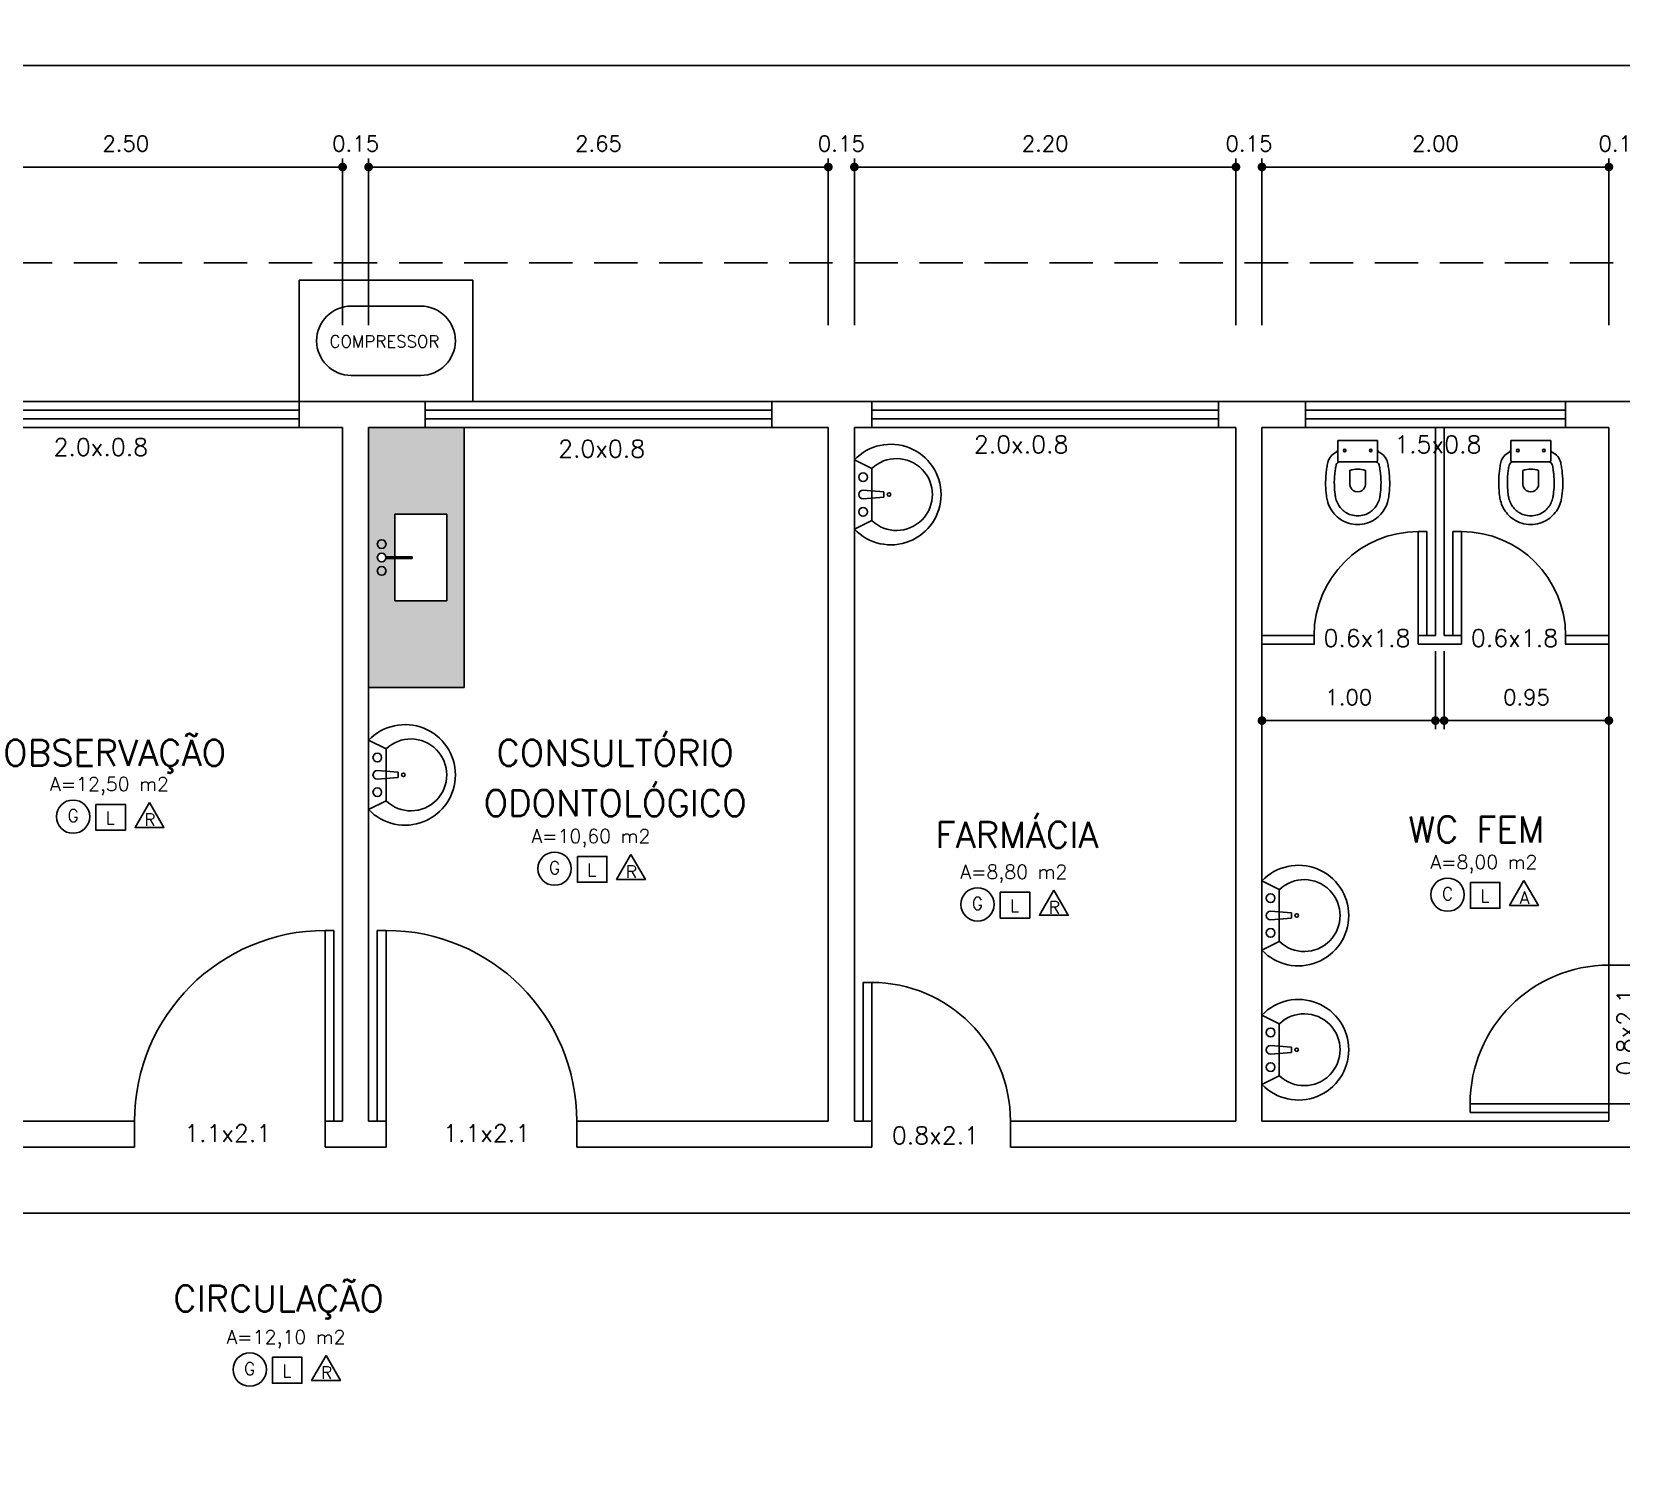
# Model space of a CAD drawing. Extents: x -410.3 to -320, y 119.3 to 190.5.
# Drawn here: x -371.75 to -362.58, y 145.07 to 153.33 of the extents above; entities that cross this region are included whole.
import ezdxf
from ezdxf.enums import TextEntityAlignment as Align

# ---------------------------------------------------------------- set-up
doc = ezdxf.new("R2010")
doc.units = 0
doc.header["$MEASUREMENT"] = 0
doc.linetypes.add('DASHED', pattern=[0.75, 0.5, -0.25])
doc.linetypes.add('HIDDEN', pattern=[0.375, 0.25, -0.125])
doc.layers.get('DEFPOINTS').update_dxf_attribs({"linetype": 'CONTINUOUS'})
for name, color, linetype in [('ACESSÓRIO', 2, 'CONTINUOUS'), ('ALVENARIA', 7, 'CONTINUOUS'), ('ALVENARIA1', 44, 'CONTINUOUS'), ('COBERTURA', 6, 'CONTINUOUS'), ('COTA', 1, 'CONTINUOUS'), ('JAPOR', 142, 'CONTINUOUS'), ('TEXTO2', 40, 'CONTINUOUS'), ('TEXTO3', 3, 'CONTINUOUS')]:
    doc.layers.add(name, color=color, linetype=linetype)
doc.styles.add('SIMPLEX', font='SIMPLEX.SHX')
doc.dimstyles.new('DIM50', dxfattribs={"dimtxt": 0.09, "dimasz": 0.05, "dimexe": 0.05, "dimexo": 0.09, "dimgap": 0.09, "dimtad": 1, "dimzin": 0, "dimdsep": 46, "dimtxsty": 'SIMPLEX', "dimblk": 'DOT', "dimcen": 0.09, "dimadec": 0, "dimazin": 0, "dimtfac": 1, "dimtix": 1, "dimtofl": 0, "dimtmove": 2, "dimatfit": 3, "dimldrblk": 'DOT', "dimfxl": 1, "dimtolj": 1, "dimtzin": 0, "dimarcsym": 0})

# ---------------------------------------------------------------- blocks, each defined once
blk = doc.blocks.new('BAN15M1C')
at = {"layer": 'ACESSÓRIO'}
for p, q in [((0.75, 0), (-0.75, 0)), ((-0.75, 0), (-0.75, -0.55)), ((0.75, -0.55), (0.75, 0)), ((-0.25, -0.45), (-0.25, -0.15)), ((0.25, -0.15), (-0.25, -0.15)), ((-0.005, -0.25), (-0.005, -0.0995)), ((0.005, -0.25), (0.005, -0.0995)), ((0.25, -0.45), (0.25, -0.15)), ((0.005, -0.25), (-0.005, -0.25)), ((-0.25, -0.45), (0.25, -0.45)), ((-0.75, -0.55), (0.75, -0.55))]:
    blk.add_line(p, q, dxfattribs=at)
for centre in [(-0.0771, -0.075), (0, -0.075), (0.0781, -0.075)]:
    blk.add_circle(centre, 0.025, dxfattribs=at)
blk = doc.blocks.new('DOT')
at = {"layer": 'ALVENARIA', "color": 0, "linetype": 'ByBlock'}
blk.add_line((-0.5, 0), (-1, 0), dxfattribs=at)
at = {"layer": 'ALVENARIA', "color": 0, "linetype": 'ByBlock', "const_width": 0.5}
blk.add_lwpolyline([(-0.25, 0, 1), (0.25, 0, 1)], format="xyb", close=True, dxfattribs=at)
blk = doc.blocks.new('*D212')
at = {"layer": 'COTA', "color": 0, "linetype": 'ByBlock', "lineweight": -2}
for p, q in [((-372.4539, 151.6421), (-372.4539, 152.6042)), ((-369.9539, 151.6421), (-369.9539, 152.6042)), ((-372.4039, 152.5542), (-370.0039, 152.5542))]:
    blk.add_line(p, q, dxfattribs=at)
at = {"layer": 'DEFPOINTS', "color": 0, "linetype": 'ByBlock'}
for p in [(-369.9539, 152.5542), (-372.4539, 151.5521), (-369.9539, 151.5521)]:
    blk.add_point(p, dxfattribs=at)
at = {"layer": 'COTA', "color": 0, "linetype": 'ByBlock', "lineweight": -2, "xscale": 0.05, "yscale": 0.05, "zscale": 0.05, "rotation": 180}
blk.add_blockref('DOT', (-372.4539, 152.5542), dxfattribs=at)
at = {"layer": 'COTA', "color": 0, "linetype": 'ByBlock', "lineweight": -2, "xscale": 0.05, "yscale": 0.05, "zscale": 0.05}
blk.add_blockref('DOT', (-369.9539, 152.5542), dxfattribs=at)
at = {"layer": 'COTA', "color": 0, "linetype": 'ByBlock', "insert": (-371.2039, 152.6892), "char_height": 0.09, "attachment_point": 5, "style": 'SIMPLEX'}
blk.add_mtext('\\A1;2.50', dxfattribs=at)
blk = doc.blocks.new('*D213')
at = {"layer": 'COTA', "color": 0, "linetype": 'ByBlock', "lineweight": -2}
for p, q in [((-369.9539, 151.6421), (-369.9539, 152.6042)), ((-369.8039, 151.6421), (-369.8039, 152.6042)), ((-370.0039, 152.5542), (-370.0539, 152.5542)), ((-369.7539, 152.5542), (-369.7039, 152.5542))]:
    blk.add_line(p, q, dxfattribs=at)
at = {"layer": 'DEFPOINTS', "color": 0, "linetype": 'ByBlock'}
for p in [(-369.8039, 152.5542), (-369.9539, 151.5521), (-369.8039, 151.5521)]:
    blk.add_point(p, dxfattribs=at)
at = {"layer": 'COTA', "color": 0, "linetype": 'ByBlock', "lineweight": -2, "xscale": 0.05, "yscale": 0.05, "zscale": 0.05}
blk.add_blockref('DOT', (-369.9539, 152.5542), dxfattribs=at)
at = {"layer": 'COTA', "color": 0, "linetype": 'ByBlock', "lineweight": -2, "xscale": 0.05, "yscale": 0.05, "zscale": 0.05, "rotation": 180}
blk.add_blockref('DOT', (-369.8039, 152.5542), dxfattribs=at)
at = {"layer": 'COTA', "color": 0, "linetype": 'ByBlock', "insert": (-369.8789, 152.6892), "char_height": 0.09, "attachment_point": 5, "style": 'SIMPLEX'}
blk.add_mtext('\\A1;0.15', dxfattribs=at)
blk = doc.blocks.new('*D214')
at = {"layer": 'COTA', "color": 0, "linetype": 'ByBlock', "lineweight": -2}
for p, q in [((-369.8039, 151.6421), (-369.8039, 152.6042)), ((-367.1539, 151.6421), (-367.1539, 152.6042)), ((-369.7539, 152.5542), (-367.2039, 152.5542))]:
    blk.add_line(p, q, dxfattribs=at)
at = {"layer": 'DEFPOINTS', "color": 0, "linetype": 'ByBlock'}
for p in [(-367.1539, 152.5542), (-369.8039, 151.5521), (-367.1539, 151.5521)]:
    blk.add_point(p, dxfattribs=at)
at = {"layer": 'COTA', "color": 0, "linetype": 'ByBlock', "lineweight": -2, "xscale": 0.05, "yscale": 0.05, "zscale": 0.05, "rotation": 180}
blk.add_blockref('DOT', (-369.8039, 152.5542), dxfattribs=at)
at = {"layer": 'COTA', "color": 0, "linetype": 'ByBlock', "lineweight": -2, "xscale": 0.05, "yscale": 0.05, "zscale": 0.05}
blk.add_blockref('DOT', (-367.1539, 152.5542), dxfattribs=at)
at = {"layer": 'COTA', "color": 0, "linetype": 'ByBlock', "insert": (-368.4789, 152.6892), "char_height": 0.09, "attachment_point": 5, "style": 'SIMPLEX'}
blk.add_mtext('\\A1;2.65', dxfattribs=at)
blk = doc.blocks.new('*D215')
at = {"layer": 'COTA', "color": 0, "linetype": 'ByBlock', "lineweight": -2}
for p, q in [((-367.1539, 151.6421), (-367.1539, 152.6042)), ((-367.0039, 151.6421), (-367.0039, 152.6042)), ((-367.2039, 152.5542), (-367.2539, 152.5542)), ((-366.9539, 152.5542), (-366.9039, 152.5542))]:
    blk.add_line(p, q, dxfattribs=at)
at = {"layer": 'DEFPOINTS', "color": 0, "linetype": 'ByBlock'}
for p in [(-367.0039, 152.5542), (-367.1539, 151.5521), (-367.0039, 151.5521)]:
    blk.add_point(p, dxfattribs=at)
at = {"layer": 'COTA', "color": 0, "linetype": 'ByBlock', "lineweight": -2, "xscale": 0.05, "yscale": 0.05, "zscale": 0.05}
blk.add_blockref('DOT', (-367.1539, 152.5542), dxfattribs=at)
at = {"layer": 'COTA', "color": 0, "linetype": 'ByBlock', "lineweight": -2, "xscale": 0.05, "yscale": 0.05, "zscale": 0.05, "rotation": 180}
blk.add_blockref('DOT', (-367.0039, 152.5542), dxfattribs=at)
at = {"layer": 'COTA', "color": 0, "linetype": 'ByBlock', "insert": (-367.0789, 152.6892), "char_height": 0.09, "attachment_point": 5, "style": 'SIMPLEX'}
blk.add_mtext('\\A1;0.15', dxfattribs=at)
blk = doc.blocks.new('*D216')
at = {"layer": 'COTA', "color": 0, "linetype": 'ByBlock', "lineweight": -2}
for p, q in [((-367.0039, 151.6421), (-367.0039, 152.6042)), ((-364.8039, 151.6421), (-364.8039, 152.6042)), ((-366.9539, 152.5542), (-364.8539, 152.5542))]:
    blk.add_line(p, q, dxfattribs=at)
at = {"layer": 'DEFPOINTS', "color": 0, "linetype": 'ByBlock'}
for p in [(-364.8039, 152.5542), (-367.0039, 151.5521), (-364.8039, 151.5521)]:
    blk.add_point(p, dxfattribs=at)
at = {"layer": 'COTA', "color": 0, "linetype": 'ByBlock', "lineweight": -2, "xscale": 0.05, "yscale": 0.05, "zscale": 0.05, "rotation": 180}
blk.add_blockref('DOT', (-367.0039, 152.5542), dxfattribs=at)
at = {"layer": 'COTA', "color": 0, "linetype": 'ByBlock', "lineweight": -2, "xscale": 0.05, "yscale": 0.05, "zscale": 0.05}
blk.add_blockref('DOT', (-364.8039, 152.5542), dxfattribs=at)
at = {"layer": 'COTA', "color": 0, "linetype": 'ByBlock', "insert": (-365.9039, 152.6892), "char_height": 0.09, "attachment_point": 5, "style": 'SIMPLEX'}
blk.add_mtext('\\A1;2.20', dxfattribs=at)
blk = doc.blocks.new('*D217')
at = {"layer": 'COTA', "color": 0, "linetype": 'ByBlock', "lineweight": -2}
for p, q in [((-364.8039, 151.6421), (-364.8039, 152.6042)), ((-364.6539, 151.6421), (-364.6539, 152.6042)), ((-364.8539, 152.5542), (-364.9039, 152.5542)), ((-364.6039, 152.5542), (-364.5539, 152.5542))]:
    blk.add_line(p, q, dxfattribs=at)
at = {"layer": 'DEFPOINTS', "color": 0, "linetype": 'ByBlock'}
for p in [(-364.6539, 152.5542), (-364.8039, 151.5521), (-364.6539, 151.5521)]:
    blk.add_point(p, dxfattribs=at)
at = {"layer": 'COTA', "color": 0, "linetype": 'ByBlock', "lineweight": -2, "xscale": 0.05, "yscale": 0.05, "zscale": 0.05}
blk.add_blockref('DOT', (-364.8039, 152.5542), dxfattribs=at)
at = {"layer": 'COTA', "color": 0, "linetype": 'ByBlock', "lineweight": -2, "xscale": 0.05, "yscale": 0.05, "zscale": 0.05, "rotation": 180}
blk.add_blockref('DOT', (-364.6539, 152.5542), dxfattribs=at)
at = {"layer": 'COTA', "color": 0, "linetype": 'ByBlock', "insert": (-364.7289, 152.6892), "char_height": 0.09, "attachment_point": 5, "style": 'SIMPLEX'}
blk.add_mtext('\\A1;0.15', dxfattribs=at)
blk = doc.blocks.new('*D218')
at = {"layer": 'COTA', "color": 0, "linetype": 'ByBlock', "lineweight": -2}
for p, q in [((-364.6539, 151.6421), (-364.6539, 152.6042)), ((-362.6539, 151.6421), (-362.6539, 152.6042)), ((-364.6039, 152.5542), (-362.7039, 152.5542))]:
    blk.add_line(p, q, dxfattribs=at)
at = {"layer": 'DEFPOINTS', "color": 0, "linetype": 'ByBlock'}
for p in [(-362.6539, 152.5542), (-364.6539, 151.5521), (-362.6539, 151.5521)]:
    blk.add_point(p, dxfattribs=at)
at = {"layer": 'COTA', "color": 0, "linetype": 'ByBlock', "lineweight": -2, "xscale": 0.05, "yscale": 0.05, "zscale": 0.05, "rotation": 180}
blk.add_blockref('DOT', (-364.6539, 152.5542), dxfattribs=at)
at = {"layer": 'COTA', "color": 0, "linetype": 'ByBlock', "lineweight": -2, "xscale": 0.05, "yscale": 0.05, "zscale": 0.05}
blk.add_blockref('DOT', (-362.6539, 152.5542), dxfattribs=at)
at = {"layer": 'COTA', "color": 0, "linetype": 'ByBlock', "insert": (-363.6539, 152.6892), "char_height": 0.09, "attachment_point": 5, "style": 'SIMPLEX'}
blk.add_mtext('\\A1;2.00', dxfattribs=at)
blk = doc.blocks.new('*D219')
at = {"layer": 'COTA', "color": 0, "linetype": 'ByBlock', "lineweight": -2}
for p, q in [((-362.6539, 151.6421), (-362.6539, 152.6042)), ((-362.5039, 151.6421), (-362.5039, 152.6042)), ((-362.7039, 152.5542), (-362.7539, 152.5542)), ((-362.4539, 152.5542), (-362.4039, 152.5542))]:
    blk.add_line(p, q, dxfattribs=at)
at = {"layer": 'DEFPOINTS', "color": 0, "linetype": 'ByBlock'}
for p in [(-362.5039, 152.5542), (-362.6539, 151.5521), (-362.5039, 151.5521)]:
    blk.add_point(p, dxfattribs=at)
at = {"layer": 'COTA', "color": 0, "linetype": 'ByBlock', "lineweight": -2, "xscale": 0.05, "yscale": 0.05, "zscale": 0.05}
blk.add_blockref('DOT', (-362.6539, 152.5542), dxfattribs=at)
at = {"layer": 'COTA', "color": 0, "linetype": 'ByBlock', "lineweight": -2, "xscale": 0.05, "yscale": 0.05, "zscale": 0.05, "rotation": 180}
blk.add_blockref('DOT', (-362.5039, 152.5542), dxfattribs=at)
at = {"layer": 'COTA', "color": 0, "linetype": 'ByBlock', "insert": (-362.5789, 152.6892), "char_height": 0.09, "attachment_point": 5, "style": 'SIMPLEX'}
blk.add_mtext('\\A1;0.15', dxfattribs=at)
blk = doc.blocks.new('VASO4')
at = {"layer": 'ACESSÓRIO', "linetype": 'Continuous'}
blk.add_line((0.0078, 0.1289), (0.0078, -0.1011), dxfattribs=at)
at = {"layer": 'ACESSÓRIO'}
for points in [[(0.0078, -0.1011), (0.0623, -0.1011, -0.230445), (0.0758, -0.1101, 0.23338), (0.1358, -0.1586, 0.01224), (0.1658, -0.1641, 0.012146), (0.1958, -0.1681, 0.027041), (0.2658, -0.1706, 0.02486), (0.3258, -0.1661, 0.024258), (0.3558, -0.1606, 0.054364), (0.3958, -0.1451, 0.124881), (0.4623, -0.0861, 0.148509), (0.4923, 0.0139, 0.148509), (0.4623, 0.1139, 0.124881), (0.3958, 0.1729, 0.054364), (0.3558, 0.1884, 0.024258), (0.3258, 0.1939, 0.02486), (0.2658, 0.1984, 0.027041), (0.1958, 0.1959, 0.012146), (0.1658, 0.1919, 0.01224), (0.1358, 0.1864, 0.23338), (0.0758, 0.1379, -0.230445), (0.0623, 0.1289), (0.0078, 0.1289)], [(0.1313, 0.1165, -0.294455), (0.1458, 0.1369, -0.039934), (0.1736, 0.1425, -0.011944), (0.2008, 0.1461, -0.026776), (0.2647, 0.1484, -0.024689), (0.3194, 0.1443, -0.023307), (0.3436, 0.1399, -0.058725), (0.3757, 0.1269, -0.118027), (0.4208, 0.086, -0.148338), (0.4423, 0.0139, -0.148338), (0.4208, -0.0582, -0.118027), (0.3757, -0.0992, -0.058725), (0.3436, -0.1121, -0.023307), (0.3194, -0.1165, -0.024689), (0.2647, -0.1206, -0.026776), (0.2008, -0.1184, -0.011944), (0.1736, -0.1147, -0.039934), (0.1458, -0.1091, -0.294455), (0.1313, -0.0887)]]:
    blk.add_lwpolyline(points, format="xyb", dxfattribs=at)
for points in [[(0.1238, 0.1289), (0.0623, 0.1289)], [(0.1312, 0.1193), (0.1313, 0.1174), (0.1313, 0.0139), (0.1313, -0.0896), (0.1312, -0.0916)], [(0.1238, -0.1011), (0.0623, -0.1011)]]:
    blk.add_lwpolyline(points, dxfattribs=at)
blk.add_lwpolyline([(0.2958, 0.0399, 0.226513), (0.2608, 0.0594), (0.1818, 0.0594, 0.186813), (0.1818, -0.0316), (0.2608, -0.0316, 0.226513), (0.2958, -0.0121, 0.326923)], format="xyb", close=True, dxfattribs=at)
for centre in [(0.0658, 0.0889), (0.0658, -0.0611)]:
    blk.add_circle(centre, 0.0075, dxfattribs=at)
for centre, start, end in [((0.1229, 0.1205), 351.74634, 83.80897), ((0.1229, -0.0928), 276.19103, 8.25366)]:
    blk.add_arc(centre, 0.00842, start, end, dxfattribs=at)
blk = doc.blocks.new('LAVAT01')
at = {"layer": 'ACESSÓRIO'}
for p, q in [((-0.2, 0), (-0.15, 0.1)), ((-0.15, 0.1), (0.15, 0.1)), ((-0.025, 0.05), (-0.015, 0.17)), ((0.015, 0.17), (-0.015, 0.17)), ((0.025, 0.05), (0.015, 0.17)), ((0.2, 0), (0.15, 0.1)), ((-0.2, 0), (0.2, 0))]:
    blk.add_line(p, q, dxfattribs=at)
for centre, radius in [((0, 0.2), 0.01), ((-0.1, 0.05), 0.025), ((0.1, 0.05), 0.025)]:
    blk.add_circle(centre, radius, dxfattribs=at)
for centre, radius, start, end in [((0, 0.21), 0.29, 313.60282, 226.39718), ((0, 0.2429), 0.2071, 316.39718, 223.60282), ((0, 0.05), 0.025, 180, 0)]:
    blk.add_arc(centre, radius, start, end, dxfattribs=at)
blk = doc.blocks.new('*D293')
at = {"layer": 'COTA', "color": 0, "linetype": 'ByBlock', "lineweight": -2}
for p, q in [((-377.4539, 151.2921), (-377.4539, 153.1899)), ((-377.4039, 153.1399), (-344.7539, 153.1399)), ((-344.7039, 151.2921), (-344.7039, 153.1899))]:
    blk.add_line(p, q, dxfattribs=at)
at = {"layer": 'DEFPOINTS', "color": 0, "linetype": 'ByBlock'}
for p in [(-344.7039, 153.1399), (-377.4539, 151.2021), (-344.7039, 151.2021)]:
    blk.add_point(p, dxfattribs=at)
at = {"layer": 'COTA', "color": 0, "linetype": 'ByBlock', "lineweight": -2, "xscale": 0.05, "yscale": 0.05, "zscale": 0.05, "rotation": 180}
blk.add_blockref('DOT', (-377.4539, 153.1399), dxfattribs=at)
at = {"layer": 'COTA', "color": 0, "linetype": 'ByBlock', "lineweight": -2, "xscale": 0.05, "yscale": 0.05, "zscale": 0.05}
blk.add_blockref('DOT', (-344.7039, 153.1399), dxfattribs=at)
at = {"layer": 'COTA', "color": 0, "linetype": 'ByBlock', "insert": (-361.0789, 153.2749), "char_height": 0.09, "attachment_point": 5, "style": 'SIMPLEX'}
blk.add_mtext('\\A1;32.75', dxfattribs=at)
blk = doc.blocks.new('*D305')
at = {"layer": 'COTA', "color": 0, "linetype": 'ByBlock', "lineweight": -2}
for p, q in [((-363.6539, 149.7621), (-363.6539, 149.312)), ((-364.6539, 149.7121), (-364.6539, 149.312)), ((-364.6039, 149.362), (-363.7039, 149.362))]:
    blk.add_line(p, q, dxfattribs=at)
at = {"layer": 'DEFPOINTS', "color": 0, "linetype": 'ByBlock'}
for p in [(-363.6539, 149.8521), (-364.6539, 149.8021), (-363.6539, 149.362)]:
    blk.add_point(p, dxfattribs=at)
at = {"layer": 'COTA', "color": 0, "linetype": 'ByBlock', "lineweight": -2, "xscale": 0.05, "yscale": 0.05, "zscale": 0.05, "rotation": 180}
blk.add_blockref('DOT', (-364.6539, 149.362), dxfattribs=at)
at = {"layer": 'COTA', "color": 0, "linetype": 'ByBlock', "lineweight": -2, "xscale": 0.05, "yscale": 0.05, "zscale": 0.05}
blk.add_blockref('DOT', (-363.6539, 149.362), dxfattribs=at)
at = {"layer": 'COTA', "color": 0, "linetype": 'ByBlock', "insert": (-364.1539, 149.497), "char_height": 0.09, "attachment_point": 5, "style": 'SIMPLEX'}
blk.add_mtext('\\A1;1.00', dxfattribs=at)
blk = doc.blocks.new('*D306')
at = {"layer": 'COTA', "color": 0, "linetype": 'ByBlock', "lineweight": -2}
for p, q in [((-363.6039, 149.7621), (-363.6039, 149.312)), ((-362.6539, 149.7121), (-362.6539, 149.312)), ((-363.5539, 149.362), (-362.7039, 149.362))]:
    blk.add_line(p, q, dxfattribs=at)
at = {"layer": 'DEFPOINTS', "color": 0, "linetype": 'ByBlock'}
for p in [(-363.6039, 149.8521), (-362.6539, 149.8021), (-362.6539, 149.362)]:
    blk.add_point(p, dxfattribs=at)
at = {"layer": 'COTA', "color": 0, "linetype": 'ByBlock', "lineweight": -2, "xscale": 0.05, "yscale": 0.05, "zscale": 0.05, "rotation": 180}
blk.add_blockref('DOT', (-363.6039, 149.362), dxfattribs=at)
at = {"layer": 'COTA', "color": 0, "linetype": 'ByBlock', "lineweight": -2, "xscale": 0.05, "yscale": 0.05, "zscale": 0.05}
blk.add_blockref('DOT', (-362.6539, 149.362), dxfattribs=at)
at = {"layer": 'COTA', "color": 0, "linetype": 'ByBlock', "insert": (-363.1289, 149.497), "char_height": 0.09, "attachment_point": 5, "style": 'SIMPLEX'}
blk.add_mtext('\\A1;0.95', dxfattribs=at)
blk = doc.blocks.new('*D347')
at = {"layer": 'COTA', "color": 0, "linetype": 'ByBlock', "lineweight": -2}
for p, q in [((-375.8039, 146.8121), (-375.8039, 146.4712)), ((-347.3039, 146.8121), (-347.3039, 146.4712)), ((-375.7539, 146.5212), (-347.3539, 146.5212))]:
    blk.add_line(p, q, dxfattribs=at)
at = {"layer": 'DEFPOINTS', "color": 0, "linetype": 'ByBlock'}
for p in [(-375.8039, 146.9021), (-347.3039, 146.9021), (-347.3039, 146.5212)]:
    blk.add_point(p, dxfattribs=at)
at = {"layer": 'COTA', "color": 0, "linetype": 'ByBlock', "lineweight": -2, "xscale": 0.05, "yscale": 0.05, "zscale": 0.05, "rotation": 180}
blk.add_blockref('DOT', (-375.8039, 146.5212), dxfattribs=at)
at = {"layer": 'COTA', "color": 0, "linetype": 'ByBlock', "lineweight": -2, "xscale": 0.05, "yscale": 0.05, "zscale": 0.05}
blk.add_blockref('DOT', (-347.3039, 146.5212), dxfattribs=at)
at = {"layer": 'COTA', "color": 0, "linetype": 'ByBlock', "insert": (-361.5539, 146.6562), "char_height": 0.09, "attachment_point": 5, "style": 'SIMPLEX'}
blk.add_mtext('\\A1;28.50', dxfattribs=at)

msp = doc.modelspace()

# ---------------------------------------------------------------- hatches: boundary and pattern name
at = {"layer": 'ACESSÓRIO', "linetype": 'ByBlock'}
h = msp.add_hatch(dxfattribs=at)
h.set_pattern_fill('AR-SAND', color=256, scale=0.1, angle=135, style=0)
h.set_pattern_definition([(172.5, (0, 0), (-0.13179271, -0.14070132), [0, -0.152, 0, -0.17, 0, -0.1625]), (142.5, (0, 0), (-0.32469797, -0.07441375), [0, -0.082, 0, -0.137, 0, -0.0525]), (102.5, (0.08697, -0.08697), (-0.22060324, 0.21980293), [0, -0.05, 0, -0.18, 0, -0.235]), (92.5, (0.08697, -0.08697), (-0.27462629, 0.15050422), [0, -0.025, 0, -0.118, 0, -0.135])])
h.paths.add_polyline_path([(-369.8039, 149.5521), (-369.2539, 149.5521), (-369.2539, 151.0521), (-369.8039, 151.0521)])
h.paths.add_polyline_path([(-369.6539, 150.5521), (-369.3539, 150.5521), (-369.3539, 150.0521), (-369.6539, 150.0521), (-369.6539, 150.2971), (-369.7044, 150.2971, -9.898979), (-369.7044, 150.3071), (-369.6539, 150.3071)], flags=16)
h.paths.add_polyline_path([(-365.3539, 141.7521), (-365.3039, 141.7521), (-364.8039, 141.7521), (-364.8039, 143.4021), (-364.8039, 144.7521), (-365.3539, 144.7521)])
h.paths.add_polyline_path([(-364.9039, 143.7771), (-364.9039, 143.2771), (-365.2539, 143.2771), (-365.2539, 143.7771)], flags=16)
h.paths.add_polyline_path([(-364.9039, 143.2271), (-364.9039, 142.7271), (-365.2539, 142.7271), (-365.2539, 143.2271)], flags=16)

# ---------------------------------------------------------------- linework, layer by layer
for p, q in [((-370.2039, 151.2021), (-370.2039, 151.9021)), ((-370.2039, 151.9021), (-369.2039, 151.9021)), ((-369.2039, 151.9021), (-369.2039, 151.2021)), ((-369.9039, 151.7521), (-369.5039, 151.7521)), ((-369.9039, 151.3521), (-369.5039, 151.3521))]:
    msp.add_line(p, q, dxfattribs=at)
for centre, start, end in [((-369.9039, 151.5521), 90, 270), ((-369.5039, 151.5521), 270, 90)]:
    msp.add_arc(centre, 0.2, start, end, dxfattribs=at)
at = {"layer": 'ALVENARIA', "linetype": 'ByBlock'}
for p, q in [((-370.2039, 151.0521), (-370.2039, 151.2021)), ((-367.0039, 147.0521), (-366.9039, 147.0521)), ((-366.9039, 146.9021), (-366.9039, 147.0521)), ((-370.0539, 146.9021), (-369.7039, 146.9021))]:
    msp.add_line(p, q, dxfattribs=at)
at = {"layer": 'ALVENARIA'}
for p, q in [((-370.2039, 151.2021), (-369.4789, 151.2021)), ((-369.4789, 151.0521), (-369.4789, 151.2021)), ((-367.4789, 151.0521), (-367.4789, 151.2021)), ((-367.4789, 151.2021), (-366.9039, 151.2021)), ((-366.9039, 151.0521), (-366.9039, 151.2021)), ((-364.9039, 151.0521), (-364.9039, 151.2021)), ((-364.9039, 151.2021), (-364.4039, 151.2021)), ((-364.4039, 151.0521), (-364.4039, 151.2021)), ((-362.9039, 151.0521), (-362.9039, 151.2021)), ((-362.9039, 151.2021), (-362.4039, 151.2021)), ((-370.2039, 151.0521), (-369.9539, 151.0521)), ((-369.9539, 151.0521), (-369.9539, 147.0521)), ((-369.8039, 151.0521), (-369.8039, 147.0521)), ((-369.8039, 151.0521), (-369.4789, 151.0521)), ((-367.4789, 151.0521), (-367.1539, 151.0521)), ((-367.1539, 151.0521), (-367.1539, 147.0521)), ((-367.0039, 151.0521), (-367.0039, 147.0521)), ((-367.0039, 151.0521), (-366.9039, 151.0521)), ((-364.9039, 151.0521), (-364.8039, 151.0521)), ((-364.8039, 151.0521), (-364.8039, 147.0521)), ((-364.6539, 151.0521), (-364.6539, 147.0521)), ((-364.6539, 151.0521), (-364.4039, 151.0521)), ((-362.9039, 151.0521), (-362.6539, 151.0521)), ((-362.6539, 151.0521), (-362.6539, 147.9521)), ((-362.6539, 147.9521), (-362.5039, 147.9521)), ((-362.6539, 147.1521), (-362.5039, 147.1521)), ((-362.6539, 147.1521), (-362.6539, 147.0521)), ((-374.3039, 147.0521), (-371.1539, 147.0521)), ((-371.1539, 147.0521), (-371.1539, 146.9021)), ((-370.0539, 147.0521), (-369.9539, 147.0521)), ((-370.0539, 147.0521), (-370.0539, 146.9021)), ((-369.8039, 147.0521), (-369.7039, 147.0521)), ((-369.7039, 147.0521), (-369.7039, 146.9021)), ((-368.6039, 147.0521), (-367.1539, 147.0521)), ((-368.6039, 147.0521), (-368.6039, 146.9021)), ((-366.9039, 147.0521), (-366.9039, 146.9021)), ((-366.1039, 147.0521), (-364.8039, 147.0521)), ((-366.1039, 147.0521), (-366.1039, 146.9021)), ((-364.6539, 147.0521), (-362.6539, 147.0521)), ((-374.5539, 146.9021), (-371.1539, 146.9021)), ((-368.6039, 146.9021), (-366.9039, 146.9021)), ((-366.1039, 146.9021), (-362.5039, 146.9021))]:
    msp.add_line(p, q, dxfattribs=at)
at = {"layer": 'ALVENARIA', "linetype": 'DASHED'}
for p, q in [((-367.4789, 151.0482), (-367.4789, 151.2021)), ((-364.9039, 151.0482), (-364.9039, 151.2021)), ((-362.9039, 151.0482), (-362.9039, 151.2021))]:
    msp.add_line(p, q, dxfattribs=at)
at = {"layer": 'ALVENARIA1'}
for p, q in [((-363.6539, 151.0521), (-363.6539, 149.8521)), ((-363.6039, 151.0521), (-363.6039, 149.8521)), ((-364.3539, 149.8521), (-364.6539, 149.8521)), ((-364.3539, 149.8521), (-364.3539, 149.8021)), ((-363.7039, 149.8521), (-363.7539, 149.8521)), ((-363.7539, 149.8521), (-363.7539, 149.8021)), ((-363.6539, 149.8521), (-363.7539, 149.8521)), ((-363.5039, 149.8521), (-363.6039, 149.8521)), ((-363.5039, 149.8521), (-363.5039, 149.8021)), ((-362.6539, 149.8521), (-362.9039, 149.8521)), ((-362.9039, 149.8521), (-362.9039, 149.8021)), ((-364.3518, 149.8021), (-364.6539, 149.8021)), ((-363.5039, 149.8021), (-363.7539, 149.8021)), ((-362.6539, 149.8021), (-362.906, 149.8021)), ((-362.6539, 147.9521), (-362.6539, 147.1521))]:
    msp.add_line(p, q, dxfattribs=at)
at = {"layer": 'COBERTURA', "linetype": 'HIDDEN'}
msp.add_line((-378.2539, 152.0021), (-343.9039, 152.0021), dxfattribs=at)
at = {"layer": 'JAPOR'}
for p, q in [((-372.2039, 151.2021), (-370.2039, 151.2021)), ((-367.4789, 151.2021), (-369.4789, 151.2021)), ((-364.9039, 151.2021), (-366.9039, 151.2021)), ((-362.9039, 151.2021), (-364.4039, 151.2021)), ((-372.2039, 151.1521), (-370.2039, 151.1521)), ((-372.2039, 151.1021), (-370.2039, 151.1021)), ((-367.4789, 151.1521), (-369.4789, 151.1521)), ((-367.4789, 151.1021), (-369.4789, 151.1021)), ((-364.9039, 151.1521), (-366.9039, 151.1521)), ((-364.9039, 151.1021), (-366.9039, 151.1021)), ((-362.9039, 151.1521), (-364.4039, 151.1521)), ((-362.9039, 151.1021), (-364.4039, 151.1021)), ((-372.2039, 151.0521), (-370.2039, 151.0521)), ((-367.4789, 151.0521), (-369.4789, 151.0521)), ((-364.9039, 151.0521), (-366.9039, 151.0521)), ((-362.9039, 151.0521), (-364.4039, 151.0521)), ((-363.7539, 149.8521), (-363.7539, 150.4521)), ((-363.7039, 150.4521), (-363.7539, 150.4521)), ((-363.7039, 149.8521), (-363.7039, 150.4521)), ((-363.5539, 149.8521), (-363.5539, 150.4521)), ((-363.5539, 150.4521), (-363.5039, 150.4521)), ((-363.5039, 149.8521), (-363.5039, 150.4521)), ((-363.5539, 149.8521), (-363.5039, 149.8521)), ((-370.0539, 147.0521), (-370.0539, 148.1521)), ((-370.0039, 148.1521), (-370.0539, 148.1521)), ((-370.0039, 147.0521), (-370.0039, 148.1521)), ((-369.7539, 147.0521), (-369.7539, 148.1521)), ((-369.7539, 148.1521), (-369.7039, 148.1521)), ((-369.7039, 147.0521), (-369.7039, 148.1521)), ((-366.9539, 147.8521), (-366.9039, 147.8521)), ((-366.9539, 147.0521), (-366.9539, 147.8521)), ((-366.9039, 147.0521), (-366.9039, 147.8521)), ((-362.6539, 147.1521), (-363.4539, 147.1521)), ((-363.4539, 147.1021), (-363.4539, 147.1521)), ((-362.6539, 147.1021), (-363.4539, 147.1021)), ((-362.6539, 147.1021), (-362.6539, 147.1521)), ((-370.0039, 147.0521), (-370.0539, 147.0521)), ((-369.7539, 147.0521), (-369.7039, 147.0521)), ((-366.9539, 147.0521), (-366.9039, 147.0521))]:
    msp.add_line(p, q, dxfattribs=at)
for centre, radius, start, end in [((-363.7539, 149.8521), 0.6, 90, 180), ((-363.5039, 149.8521), 0.6, 0, 90), ((-370.0539, 147.0521), 1.1, 90, 180), ((-369.7039, 147.0521), 1.1, 0, 90), ((-362.6539, 147.1521), 0.8, 90, 180), ((-366.9039, 147.0521), 0.8, 0, 90)]:
    msp.add_arc(centre, radius, start, end, dxfattribs=at)
at = {"layer": 'TEXTO2', "linetype": 'ByBlock'}
for points in [[(-371.3765, 148.8791), (-371.2063, 148.8791), (-371.2063, 148.7295), (-371.3765, 148.7295)], [(-371.0675, 148.8899), (-371.1507, 148.7459), (-370.9844, 148.7459)], [(-368.6007, 148.5793), (-368.4306, 148.5793), (-368.4306, 148.4296), (-368.6007, 148.4296)], [(-368.2918, 148.5901), (-368.3749, 148.4461), (-368.2087, 148.4461)], [(-363.1436, 148.4401), (-363.2267, 148.2961), (-363.0604, 148.2961)], [(-366.1626, 148.3731), (-365.9924, 148.3731), (-365.9924, 148.2235), (-366.1626, 148.2235)], [(-365.8537, 148.3839), (-365.9368, 148.2399), (-365.7705, 148.2399)], [(-363.4525, 148.4294), (-363.2824, 148.4294), (-363.2824, 148.2797), (-363.4525, 148.2797)], [(-370.0494, 145.7016), (-370.1326, 145.5576), (-369.9663, 145.5576)], [(-370.3584, 145.6908), (-370.1882, 145.6908), (-370.1882, 145.5412), (-370.3584, 145.5412)]]:
    msp.add_lwpolyline(points, close=True, dxfattribs=at)
for centre in [(-371.5077, 148.8081), (-368.7319, 148.5082), (-363.5837, 148.3583), (-366.2938, 148.3021), (-370.4896, 145.6198)]:
    msp.add_circle(centre, 0.096, dxfattribs=at)

# ---------------------------------------------------------------- block references
at = {"layer": 'ACESSÓRIO', "linetype": 'ByBlock'}
for name, p, rotation in [('BAN15M1C', (-369.8039, 150.3021), 90), ('LAVAT01', (-367.0039, 150.6656), 270), ('LAVAT01', (-369.8039, 149.049), 270), ('LAVAT01', (-364.6539, 148.2379), 270), ('LAVAT01', (-364.6539, 147.4642), 270)]:
    msp.add_blockref(name, p, dxfattribs=dict(at, rotation=rotation))
at = {"layer": 'ALVENARIA1', "xscale": -1, "rotation": 89.99999999999999}
for p in [(-364.0884, 150.9852), (-363.0905, 150.9852)]:
    msp.add_blockref('VASO4', p, dxfattribs=at)

# ---------------------------------------------------------------- texts
at = {"layer": 'TEXTO2', "style": 'SIMPLEX'}
for s, height, p in [('COMPRESSOR', 0.07, (-370.0294, 151.5134)), ('2.0x.0.8', 0.1, (-371.6202, 150.8889)), ('2.0x0.8', 0.1, (-368.7116, 150.8796)), ('2.0x.0.8', 0.1, (-366.3147, 150.9049)), ('1.5x0.8', 0.1, (-363.8907, 150.9049)), ('0.6x1.8', 0.1, (-364.2996, 149.7881)), ('0.6x1.8', 0.1, (-363.4488, 149.7881)), ('1.1x2.1', 0.1, (-370.8672, 146.9327)), ('1.1x2.1', 0.1, (-369.3746, 146.9327)), ('0.8x2.1', 0.1, (-366.787, 146.9198))]:
    msp.add_text(s, height=height, dxfattribs=at).set_placement(p)
for s, height, p in [('A=12,50 m2', 0.08, (-371.2985, 148.9562)), ('G', 0.072, (-371.508, 148.7774)), ('L', 0.072, (-371.2936, 148.7653)), ('R', 0.072, (-371.0647, 148.7545)), ('A=10,60 m2', 0.08, (-368.5228, 148.6563)), ('G', 0.072, (-368.7323, 148.4775)), ('L', 0.072, (-368.5179, 148.4654)), ('A=8,00 m2', 0.08, (-363.3746, 148.5064)), ('R', 0.072, (-368.289, 148.4547)), ('A=8,80 m2', 0.08, (-366.0847, 148.4502)), ('C', 0.072, (-363.5841, 148.3276)), ('L', 0.072, (-363.3697, 148.3155)), ('A', 0.072, (-363.1408, 148.3047)), ('G', 0.072, (-366.2942, 148.2713)), ('L', 0.072, (-366.0798, 148.2593)), ('R', 0.072, (-365.8508, 148.2485)), ('A=12,10 m2', 0.08, (-370.2804, 145.7678)), ('G', 0.072, (-370.49, 145.589)), ('L', 0.072, (-370.2756, 145.5769)), ('R', 0.072, (-370.0466, 145.5662))]:
    msp.add_text(s, height=height, dxfattribs=at).set_placement(p, align=Align.CENTER)
msp.add_text('0.8x2.1', height=0.1, rotation=90, dxfattribs=at).set_placement((-362.5076, 147.3151))
at = {"layer": 'TEXTO3', "style": 'SIMPLEX'}
for s, p in [('OBSERVAÇÃO', (-371.2682, 149.1015)), ('CONSULTÓRIO', (-368.3829, 149.1015)), ('ODONTOLÓGICO', (-368.3829, 148.8118)), ('FARMÁCIA', (-366.0668, 148.6287)), ('WC FEM', (-363.4183, 148.6599)), ('CIRCULAÇÃO', (-370.323, 145.9545))]:
    msp.add_text(s, height=0.15, dxfattribs=at).set_placement(p, align=Align.CENTER)

# ---------------------------------------------------------------- dimensions: what is measured, and where the dimension line sits
at = {"layer": 'COTA', "linetype": 'ByBlock'}
for base, p1, p2, picture, middle in [((-344.7039, 153.1399), (-377.4539, 151.2021), (-344.7039, 151.2021), '*D293', (-361.0789, 153.2749)), ((-369.9539, 152.5542), (-372.4539, 151.5521), (-369.9539, 151.5521), '*D212', (-371.2039, 152.6892)), ((-369.8039, 152.5542), (-369.9539, 151.5521), (-369.8039, 151.5521), '*D213', (-369.8789, 152.6892)), ((-367.1539, 152.5542), (-369.8039, 151.5521), (-367.1539, 151.5521), '*D214', (-368.4789, 152.6892)), ((-367.0039, 152.5542), (-367.1539, 151.5521), (-367.0039, 151.5521), '*D215', (-367.0789, 152.6892)), ((-364.8039, 152.5542), (-367.0039, 151.5521), (-364.8039, 151.5521), '*D216', (-365.9039, 152.6892)), ((-364.6539, 152.5542), (-364.8039, 151.5521), (-364.6539, 151.5521), '*D217', (-364.7289, 152.6892)), ((-362.6539, 152.5542), (-364.6539, 151.5521), (-362.6539, 151.5521), '*D218', (-363.6539, 152.6892)), ((-362.5039, 152.5542), (-362.6539, 151.5521), (-362.5039, 151.5521), '*D219', (-362.5789, 152.6892)), ((-363.6539, 149.362), (-364.6539, 149.8021), (-363.6539, 149.8521), '*D305', (-364.1539, 149.497)), ((-362.6539, 149.362), (-363.6039, 149.8521), (-362.6539, 149.8021), '*D306', (-363.1289, 149.497)), ((-347.3039, 146.5212), (-375.8039, 146.9021), (-347.3039, 146.9021), '*D347', (-361.5539, 146.6562))]:
    dim = msp.add_linear_dim(base=base, p1=p1, p2=p2, dimstyle='DIM50', dxfattribs=at)
    dim.commit()
    dim.dimension.update_dxf_attribs({"geometry": picture, "text_midpoint": middle})

doc.saveas('drawing.dxf')
